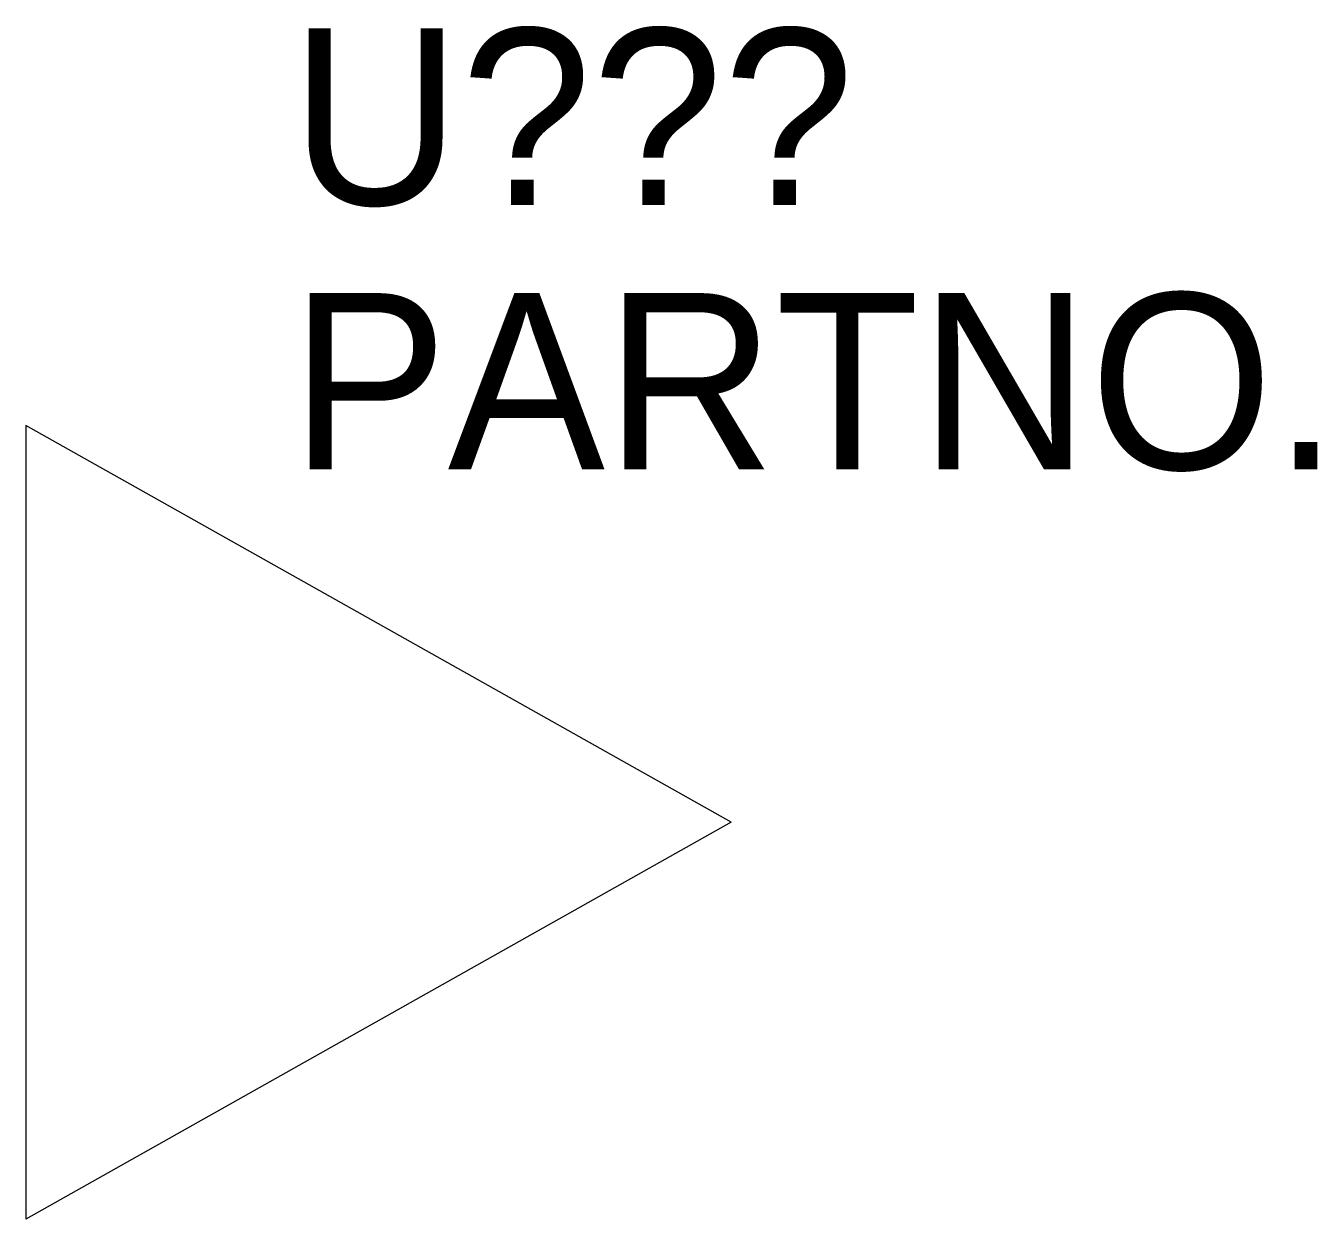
# Model space of a CAD drawing. Extents: x 12.4 to 13.86, y 8.75 to 10.1.
import ezdxf

# ---------------------------------------------------------------- set-up
doc = ezdxf.new("R2010")
doc.units = 0
doc.layers.add('1', color=7, linetype='CONTINUOUS')
doc.layers.add('2', color=2, linetype='CONTINUOUS')

# ---------------------------------------------------------------- blocks, each defined once
blk = doc.blocks.new('AMP')
at = {"layer": '2', "color": 0}
for p, q in [((0, 0), (-0.8, 0.45)), ((-0.8, 0.45), (-0.8, -0.45)), ((0, 0), (-0.8, -0.45))]:
    blk.add_line(p, q, dxfattribs=at)

msp = doc.modelspace()

# ---------------------------------------------------------------- block references
at = {"layer": '1', "color": 0}
msp.add_blockref('AMP', (13.2, 9.2), dxfattribs=at)

# ---------------------------------------------------------------- texts
for tag, p, s in [('U???', (12.7, 9.9), 'U000'), ('PARTNO.', (12.7, 9.6), 'PARTNO.')]:
    msp.add_attdef(tag, p, s, height=0.2, dxfattribs=at)

doc.saveas('drawing.dxf')
